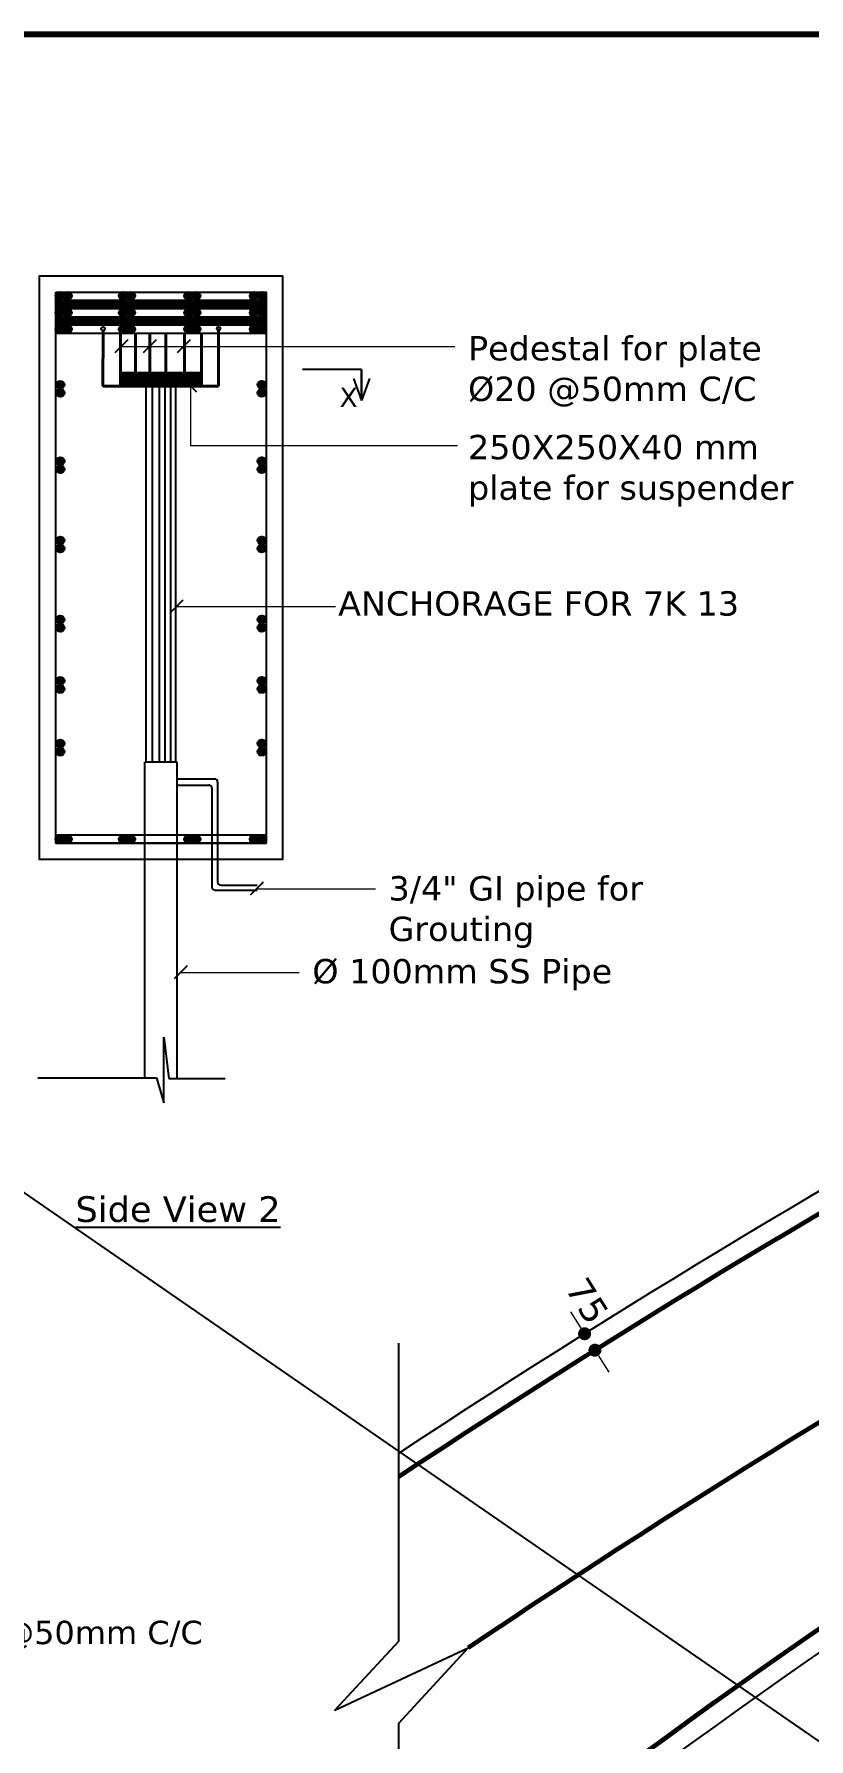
# Model space of a CAD drawing. Header units: millimetres. Extents: x 1231188 to 3899118, y -5478610 to -489530.
# Drawn here: x 2718900 to 2721890, y -2847055 to -2840482 of the extents above; entities that cross this region are included whole.
import ezdxf

# ---------------------------------------------------------------- set-up
doc = ezdxf.new("R2010")
doc.units = ezdxf.units.MM
doc.header["$LTSCALE"] = 25
doc.header["$MEASUREMENT"] = 0
doc.header["$PDMODE"] = 3
doc.linetypes.add('DASHED2', pattern=[0.375, 0.25, -0.125])
doc.layers.get('0').update_dxf_attribs({"lineweight": 13})
doc.layers.get('Defpoints').update_dxf_attribs({"color": 230, "lineweight": 9})
doc.layers.add('Boundary', color=241, linetype='Continuous', lineweight=80)
doc.layers.add('COLUMN', color=1, linetype='Continuous', lineweight=25)
doc.styles.add('swis lt cn bt', font='verdana.ttf')
doc.dimstyles.new('meter', dxfattribs={"dimtxt": 150, "dimasz": 5, "dimexe": 3, "dimexo": 4, "dimgap": 1, "dimtad": 1, "dimdec": 0, "dimzin": 0, "dimdsep": 46, "dimtxsty": 'swis lt cn bt', "dimblk": 'OBLIQUE', "dimcen": 3, "dimdle": 3, "dimclrd": 8, "dimclre": 8, "dimclrt": 7, "dimadec": 0, "dimazin": 0, "dimtfac": 1, "dimtdec": 0, "dimtofl": 0, "dimtmove": 1, "dimatfit": 2, "dimldrblk": 'OBLIQUE', "dimfxl": 1, "dimtolj": 1, "dimtzin": 0, "dimlwd": 9, "dimlwe": 9, "dimarcsym": 0})

# ---------------------------------------------------------------- blocks, each defined once
blk = doc.blocks.new('_Dot')
at = {"color": 0, "lineweight": -2}
blk.add_line((-0.5, 0), (-1, 0), dxfattribs=at)
at = {"color": 0, "const_width": 0.5}
blk.add_lwpolyline([(-0.25, 0, 1), (0.25, 0, 1)], format="xyb", close=True, dxfattribs=at)
blk = doc.blocks.new('*D860')
at = {"color": 8, "lineweight": 9, "ltscale": 100, "transparency": 16777216}
for p, q in [((2720997.4, -2845450.2), (2720970.9, -2845407.8)), ((2721090.4, -2845598.5), (2721116.9, -2845640.8))]:
    blk.add_line(p, q, dxfattribs=at)
at = {"color": 5, "linetype": 'DASHED2', "lineweight": 9, "ltscale": 100, "transparency": 16777216}
for p, q in [((2721027.4, -2845490.4), (2721026.5, -2845491)), ((2721067.2, -2845554), (2721066.4, -2845554.5))]:
    blk.add_line(p, q, dxfattribs=at)
at = {"layer": 'Defpoints', "color": 0, "lineweight": -2, "ltscale": 100, "transparency": 16777216}
for p in [(2721024, -2845492.6), (2721063.8, -2845556.1), (2721063.8, -2845556.1)]:
    blk.add_point(p, dxfattribs=at)
at = {"color": 8, "lineweight": 9, "ltscale": 100, "transparency": 16777216, "xscale": 50, "yscale": 50, "zscale": 50}
for p, rotation in [((2721024, -2845492.6), 302.0785639373939), ((2721063.8, -2845556.1), 122.0785639373939)]:
    blk.add_blockref('_Dot', p, dxfattribs=dict(at, rotation=rotation))
at = {"color": 7, "lineweight": 40, "ltscale": 100, "transparency": 16777216, "insert": (2721034.4, -2845365.5), "char_height": 100, "attachment_point": 5, "rotation": 302.07856, "style": 'swis lt cn bt'}
blk.add_mtext('\\A1;75', dxfattribs=at)
blk = doc.blocks.new('_Oblique')
at = {"color": 0, "linetype": 'ByBlock', "lineweight": -2}
blk.add_line((-0.5, -0.5), (0.5, 0.5), dxfattribs=at)

msp = doc.modelspace()

# ---------------------------------------------------------------- hatches: boundary and pattern name
at = {"lineweight": -2, "ltscale": 100}
h = msp.add_hatch(dxfattribs=at)
h.set_pattern_fill('ANSI31', color=2, scale=18.75, style=0)
h.set_pattern_definition([(315, (1177437.1728, -3153522.309), (-1.6572815184, -1.6572815184), [])])
edge = h.paths.add_edge_path()
edge.add_arc((2718998.12916, -2841491.50934), 15.625, 0, 360)
h = msp.add_hatch(dxfattribs=at)
h.set_pattern_fill('ANSI31', color=2, scale=37.5, style=0)
h.set_pattern_definition([(315, (-364822.094, -3465602.0303), (-3.314563037, -3.314563037), [])])
h.paths.add_polyline_path([(2719795.76541, -2841508.50041), (2719795.76541, -2841539.75041), (2719768.46422, -2841539.75041, 0.0807744104), (2719758.43287, -2841539.75041), (2719705.95213, -2841539.75041, 0.0807744104), (2719695.92078, -2841539.75041), (2719538.46006, -2841539.75041, 0.0807744104), (2719528.42871, -2841539.75041), (2719475.94797, -2841539.75041, 0.0807744104), (2719465.91662, -2841539.75041), (2719321.82542, -2841539.75041, 0.0807744104), (2719311.79407, -2841539.75041), (2719259.31333, -2841539.75041, 0.0807744104), (2719249.28198, -2841539.75041), (2719082.2428, -2841539.75041, 0.0807744104), (2719072.21145, -2841539.75041), (2719019.73071, -2841539.75041, 0.0807744104), (2719009.69936, -2841539.75041), (2718983.26541, -2841539.75041), (2718983.26541, -2841508.50041)])
h = msp.add_hatch(dxfattribs=at)
h.set_pattern_fill('ANSI31', color=2, scale=18.75, style=0)
h.set_pattern_definition([(315, (1177468.4288, -3153522.309), (-1.6572815184, -1.6572815184), [])])
edge = h.paths.add_edge_path()
edge.add_arc((2719029.38521, -2841491.50934), 15.625, 0, 360)
h = msp.add_hatch(dxfattribs=at)
h.set_pattern_fill('ANSI31', color=2, scale=18.75, style=0)
h.set_pattern_definition([(315, (1177681.5144, -3153522.309), (-1.6572815184, -1.6572815184), [])])
edge = h.paths.add_edge_path()
edge.add_arc((2719242.47077, -2841491.50934), 15.625, 0, 360)
h = msp.add_hatch(dxfattribs=at)
h.set_pattern_fill('ANSI31', color=2, scale=18.75, style=0)
h.set_pattern_definition([(315, (1177712.7704, -3153522.309), (-1.6572815184, -1.6572815184), [])])
edge = h.paths.add_edge_path()
edge.add_arc((2719273.72682, -2841491.50934), 15.625, 0, 360)
h = msp.add_hatch(dxfattribs=at)
h.set_pattern_fill('ANSI31', color=2, scale=18.75, style=0)
h.set_pattern_definition([(315, (1177933.8414, -3153522.309), (-1.6572815184, -1.6572815184), [])])
edge = h.paths.add_edge_path()
edge.add_arc((2719494.7978, -2841491.50934), 15.625, 0, 360)
h = msp.add_hatch(dxfattribs=at)
h.set_pattern_fill('ANSI31', color=2, scale=18.75, style=0)
h.set_pattern_definition([(315, (1177965.0974, -3153522.309), (-1.6572815184, -1.6572815184), [])])
edge = h.paths.add_edge_path()
edge.add_arc((2719526.05384, -2841491.50934), 15.625, 0, 360)
h = msp.add_hatch(dxfattribs=at)
h.set_pattern_fill('ANSI31', color=2, scale=18.75, style=0)
h.set_pattern_definition([(315, (1178186.6322, -3153522.309), (-1.6572815184, -1.6572815184), [])])
edge = h.paths.add_edge_path()
edge.add_arc((2719747.58862, -2841491.50934), 15.625, 0, 360)
h = msp.add_hatch(dxfattribs=at)
h.set_pattern_fill('ANSI31', color=2, scale=18.75, style=0)
h.set_pattern_definition([(315, (1178217.8883, -3153522.309), (-1.6572815184, -1.6572815184), [])])
edge = h.paths.add_edge_path()
edge.add_arc((2719778.84467, -2841491.50934), 15.625, 0, 360)
h = msp.add_hatch(dxfattribs=at)
h.set_pattern_fill('ANSI31', color=2, scale=18.75, style=0)
h.set_pattern_definition([(315, (1177437.1728, -3153586.992), (-1.6572815184, -1.6572815184), [])])
edge = h.paths.add_edge_path()
edge.add_arc((2718998.12916, -2841556.19238), 15.625, 0, 360)
h = msp.add_hatch(dxfattribs=at)
h.set_pattern_fill('ANSI31', color=2, scale=37.5, style=0)
h.set_pattern_definition([(315, (-364822.094, -3465665.5074), (-3.314563037, -3.314563037), [])])
h.paths.add_polyline_path([(2719795.76541, -2841571.97742), (2719795.76541, -2841603.22742), (2719768.46422, -2841603.22742, 0.0807744104), (2719758.43287, -2841603.22742), (2719705.95213, -2841603.22742, 0.0807744104), (2719695.92078, -2841603.22742), (2719538.46006, -2841603.22742, 0.0807744104), (2719528.42871, -2841603.22742), (2719475.94797, -2841603.22742, 0.0807744104), (2719465.91662, -2841603.22742), (2719321.82542, -2841603.22742, 0.0807744104), (2719311.79407, -2841603.22742), (2719259.31333, -2841603.22742, 0.0807744104), (2719249.28198, -2841603.22742), (2719082.2428, -2841603.22742, 0.0807744104), (2719072.21145, -2841603.22742), (2719019.73071, -2841603.22742, 0.0807744104), (2719009.69936, -2841603.22742), (2718983.26541, -2841603.22742), (2718983.26541, -2841571.97742)])
h = msp.add_hatch(dxfattribs=at)
h.set_pattern_fill('ANSI31', color=2, scale=18.75, style=0)
h.set_pattern_definition([(315, (1177468.4288, -3153586.992), (-1.6572815184, -1.6572815184), [])])
edge = h.paths.add_edge_path()
edge.add_arc((2719029.38521, -2841556.19238), 15.625, 0, 360)
h = msp.add_hatch(dxfattribs=at)
h.set_pattern_fill('ANSI31', color=2, scale=18.75, style=0)
h.set_pattern_definition([(315, (1177681.5144, -3153586.992), (-1.6572815184, -1.6572815184), [])])
edge = h.paths.add_edge_path()
edge.add_arc((2719242.47077, -2841556.19238), 15.625, 0, 360)
h = msp.add_hatch(dxfattribs=at)
h.set_pattern_fill('ANSI31', color=2, scale=18.75, style=0)
h.set_pattern_definition([(315, (1177712.7704, -3153586.992), (-1.6572815184, -1.6572815184), [])])
edge = h.paths.add_edge_path()
edge.add_arc((2719273.72682, -2841556.19238), 15.625, 0, 360)
h = msp.add_hatch(dxfattribs=at)
h.set_pattern_fill('ANSI31', color=2, scale=18.75, style=0)
h.set_pattern_definition([(315, (1177933.8414, -3153586.992), (-1.6572815184, -1.6572815184), [])])
edge = h.paths.add_edge_path()
edge.add_arc((2719494.7978, -2841556.19238), 15.625, 0, 360)
h = msp.add_hatch(dxfattribs=at)
h.set_pattern_fill('ANSI31', color=2, scale=18.75, style=0)
h.set_pattern_definition([(315, (1177965.0974, -3153586.992), (-1.6572815184, -1.6572815184), [])])
edge = h.paths.add_edge_path()
edge.add_arc((2719526.05384, -2841556.19238), 15.625, 0, 360)
h = msp.add_hatch(dxfattribs=at)
h.set_pattern_fill('ANSI31', color=2, scale=18.75, style=0)
h.set_pattern_definition([(315, (1178186.6322, -3153586.992), (-1.6572815184, -1.6572815184), [])])
edge = h.paths.add_edge_path()
edge.add_arc((2719747.58862, -2841556.19238), 15.625, 0, 360)
h = msp.add_hatch(dxfattribs=at)
h.set_pattern_fill('ANSI31', color=2, scale=18.75, style=0)
h.set_pattern_definition([(315, (1178217.8883, -3153586.992), (-1.6572815184, -1.6572815184), [])])
edge = h.paths.add_edge_path()
edge.add_arc((2719778.84467, -2841556.19238), 15.625, 0, 360, ccw=False)
h = msp.add_hatch(dxfattribs=at)
h.set_pattern_fill('ANSI31', color=2, scale=18.75, style=0)
h.set_pattern_definition([(315, (1177437.1728, -3153650.6676), (-1.6572815184, -1.6572815184), [])])
edge = h.paths.add_edge_path()
edge.add_arc((2718998.12916, -2841619.868), 15.625, 0, 360)
h = msp.add_hatch(dxfattribs=at)
h.set_pattern_fill('ANSI31', color=2, scale=18.75, style=0)
h.set_pattern_definition([(315, (1177468.4288, -3153650.6676), (-1.6572815184, -1.6572815184), [])])
edge = h.paths.add_edge_path()
edge.add_arc((2719029.38521, -2841619.868), 15.625, 0, 360)
h = msp.add_hatch(color=4, dxfattribs=at)
edge = h.paths.add_edge_path()
edge.add_arc((2719165.99429, -2841618.42301), 7.43866, 0, 360)
edge = h.paths.add_edge_path()
edge.add_arc((2719611.42318, -2841617.64994), 7.08423, 0, 360)
h = msp.add_hatch(dxfattribs=at)
h.set_pattern_fill('ANSI31', color=2, scale=18.75, style=0)
h.set_pattern_definition([(315, (1177681.5144, -3153650.6676), (-1.6572815184, -1.6572815184), [])])
edge = h.paths.add_edge_path()
edge.add_arc((2719242.47077, -2841619.868), 15.625, 0, 360)
h = msp.add_hatch(dxfattribs=at)
h.set_pattern_fill('ANSI31', color=2, scale=18.75, style=0)
h.set_pattern_definition([(315, (1177712.7704, -3153650.6676), (-1.6572815184, -1.6572815184), [])])
edge = h.paths.add_edge_path()
edge.add_arc((2719273.72682, -2841619.868), 15.625, 0, 360)
h = msp.add_hatch(dxfattribs=at)
h.set_pattern_fill('ANSI31', color=2, scale=18.75, style=0)
h.set_pattern_definition([(315, (1177933.8414, -3153650.6676), (-1.6572815184, -1.6572815184), [])])
edge = h.paths.add_edge_path()
edge.add_arc((2719494.7978, -2841619.868), 15.625, 0, 360)
h = msp.add_hatch(dxfattribs=at)
h.set_pattern_fill('ANSI31', color=2, scale=18.75, style=0)
h.set_pattern_definition([(315, (1177965.0974, -3153650.6676), (-1.6572815184, -1.6572815184), [])])
edge = h.paths.add_edge_path()
edge.add_arc((2719526.05384, -2841619.868), 15.625, 0, 360)
h = msp.add_hatch(dxfattribs=at)
h.set_pattern_fill('ANSI31', color=2, scale=18.75, style=0)
h.set_pattern_definition([(315, (1178186.6322, -3153650.6676), (-1.6572815184, -1.6572815184), [])])
edge = h.paths.add_edge_path()
edge.add_arc((2719747.58862, -2841619.868), 15.625, 0, 360)
h = msp.add_hatch(dxfattribs=at)
h.set_pattern_fill('ANSI31', color=2, scale=18.75, style=0)
h.set_pattern_definition([(315, (1178217.8883, -3153650.6676), (-1.6572815184, -1.6572815184), [])])
edge = h.paths.add_edge_path()
edge.add_arc((2719778.84467, -2841619.868), 15.625, 0, 360)
h = msp.add_hatch(dxfattribs=at)
h.set_pattern_fill('ANSI31', color=2, scale=18.75, angle=89.845503669, style=0)
h.set_pattern_definition([(225.15449633, (2402814.5774, -1301120.1535), (-1.6617442973, 1.6528066895), [])])
edge = h.paths.add_edge_path()
edge.add_arc((2719001.00994, -2841834.12505), 15.625, 0, 360)
h = msp.add_hatch(dxfattribs=at)
h.set_pattern_fill('ANSI31', color=2, scale=18.75, angle=89.845503669, style=0)
h.set_pattern_definition([(225.15449633, (2402814.6616, -1301151.4094), (-1.6617442973, 1.6528066895), [])])
edge = h.paths.add_edge_path()
edge.add_arc((2719001.09422, -2841865.38098), 15.625, 0, 360)
h = msp.add_hatch(dxfattribs=at)
h.set_pattern_fill('ANSI31', color=2, scale=37.5, style=0)
h.set_pattern_definition([(315, (-364822.094, -3467601.631), (-3.314563037, -3.314563037), [])])
h.paths.add_polyline_path([(2719233.26541, -2841789.28173), (2719233.26541, -2841839.28173), (2719545.76541, -2841839.28173), (2719545.76541, -2841789.28173)])
h = msp.add_hatch(dxfattribs=at)
h.set_pattern_fill('ANSI31', color=2, scale=18.75, angle=89.845503669, style=0)
h.set_pattern_definition([(314.84550367, (3035964.3692, -1301151.4094), (1.6617442973, 1.6528066895), [])])
edge = h.paths.add_edge_path()
edge.add_arc((2719777.9366, -2841865.38098), 15.625, 0, 360)
h = msp.add_hatch(dxfattribs=at)
h.set_pattern_fill('ANSI31', color=2, scale=18.75, angle=89.845503669, style=0)
h.set_pattern_definition([(314.84550367, (3035964.4535, -1301120.1535), (1.6617442973, 1.6528066895), [])])
edge = h.paths.add_edge_path()
edge.add_arc((2719778.02088, -2841834.12505), 15.625, 0, 360)
h = msp.add_hatch(dxfattribs=at)
h.set_pattern_fill('ANSI31', color=2, scale=18.75, angle=89.845503669, style=0)
h.set_pattern_definition([(225.15449633, (2402814.5774, -1301414.7152), (-1.6617442973, 1.6528066895), [])])
edge = h.paths.add_edge_path()
edge.add_arc((2719001.00994, -2842128.68672), 15.625, 0, 360)
h = msp.add_hatch(dxfattribs=at)
h.set_pattern_fill('ANSI31', color=2, scale=18.75, angle=89.845503669, style=0)
h.set_pattern_definition([(314.84550367, (3035964.4535, -1301414.7152), (1.6617442973, 1.6528066895), [])])
edge = h.paths.add_edge_path()
edge.add_arc((2719778.02088, -2842128.68672), 15.625, 0, 360)
h = msp.add_hatch(dxfattribs=at)
h.set_pattern_fill('ANSI31', color=2, scale=18.75, angle=89.845503669, style=0)
h.set_pattern_definition([(225.15449633, (2402814.6616, -1301445.971), (-1.6617442973, 1.6528066895), [])])
edge = h.paths.add_edge_path()
edge.add_arc((2719001.09422, -2842159.94265), 15.625, 0, 360)
h = msp.add_hatch(dxfattribs=at)
h.set_pattern_fill('ANSI31', color=2, scale=18.75, angle=89.845503669, style=0)
h.set_pattern_definition([(314.84550367, (3035964.3692, -1301445.971), (1.6617442973, 1.6528066895), [])])
edge = h.paths.add_edge_path()
edge.add_arc((2719777.9366, -2842159.94265), 15.625, 0, 360)
h = msp.add_hatch(dxfattribs=at)
h.set_pattern_fill('ANSI31', color=2, scale=18.75, angle=89.845503669, style=0)
h.set_pattern_definition([(225.15449633, (2402814.5774, -1301720.266), (-1.6617442973, 1.6528066895), [])])
edge = h.paths.add_edge_path()
edge.add_arc((2719001.00994, -2842434.23755), 15.625, 0, 360)
h = msp.add_hatch(dxfattribs=at)
h.set_pattern_fill('ANSI31', color=2, scale=18.75, angle=89.845503669, style=0)
h.set_pattern_definition([(314.84550367, (3035964.4535, -1301720.266), (1.6617442973, 1.6528066895), [])])
edge = h.paths.add_edge_path()
edge.add_arc((2719778.02088, -2842434.23755), 15.625, 0, 360)
h = msp.add_hatch(dxfattribs=at)
h.set_pattern_fill('ANSI31', color=2, scale=18.75, angle=89.845503669, style=0)
h.set_pattern_definition([(225.15449633, (2402814.6616, -1301751.522), (-1.6617442973, 1.6528066895), [])])
edge = h.paths.add_edge_path()
edge.add_arc((2719001.09422, -2842465.49349), 15.625, 0, 360)
h = msp.add_hatch(dxfattribs=at)
h.set_pattern_fill('ANSI31', color=2, scale=18.75, angle=89.845503669, style=0)
h.set_pattern_definition([(314.84550367, (3035964.3692, -1301751.522), (1.6617442973, 1.6528066895), [])])
edge = h.paths.add_edge_path()
edge.add_arc((2719777.9366, -2842465.49349), 15.625, 0, 360)
h = msp.add_hatch(dxfattribs=at)
h.set_pattern_fill('ANSI31', color=2, scale=18.75, angle=89.845503669, style=0)
h.set_pattern_definition([(225.15449633, (2402814.5774, -1302025.4917), (-1.6617442973, 1.6528066895), [])])
edge = h.paths.add_edge_path()
edge.add_arc((2719001.00994, -2842739.46326), 15.625, 0, 360)
h = msp.add_hatch(dxfattribs=at)
h.set_pattern_fill('ANSI31', color=2, scale=18.75, angle=89.845503669, style=0)
h.set_pattern_definition([(225.15449633, (2402814.6616, -1302056.7477), (-1.6617442973, 1.6528066895), [])])
edge = h.paths.add_edge_path()
edge.add_arc((2719001.09422, -2842770.7192), 15.625, 0, 360)
h = msp.add_hatch(dxfattribs=at)
h.set_pattern_fill('ANSI31', color=2, scale=18.75, angle=89.845503669, style=0)
h.set_pattern_definition([(314.84550367, (3035964.3692, -1302056.7477), (1.6617442973, 1.6528066895), [])])
edge = h.paths.add_edge_path()
edge.add_arc((2719777.9366, -2842770.7192), 15.625, 0, 360)
h = msp.add_hatch(dxfattribs=at)
h.set_pattern_fill('ANSI31', color=2, scale=18.75, angle=89.845503669, style=0)
h.set_pattern_definition([(314.84550367, (3035964.4535, -1302025.4917), (1.6617442973, 1.6528066895), [])])
edge = h.paths.add_edge_path()
edge.add_arc((2719778.02088, -2842739.46326), 15.625, 0, 360)
h = msp.add_hatch(dxfattribs=at)
h.set_pattern_fill('ANSI31', color=2, scale=18.75, angle=89.845503669, style=0)
h.set_pattern_definition([(225.15449633, (2402814.5774, -1302261.6107), (-1.6617442973, 1.6528066895), [])])
edge = h.paths.add_edge_path()
edge.add_arc((2719001.00994, -2842975.58222), 15.625, 0, 360)
h = msp.add_hatch(dxfattribs=at)
h.set_pattern_fill('ANSI31', color=2, scale=18.75, angle=89.845503669, style=0)
h.set_pattern_definition([(314.84550367, (3035964.4535, -1302261.6107), (1.6617442973, 1.6528066895), [])])
edge = h.paths.add_edge_path()
edge.add_arc((2719778.02088, -2842975.58222), 15.625, 0, 360)
h = msp.add_hatch(dxfattribs=at)
h.set_pattern_fill('ANSI31', color=2, scale=18.75, angle=89.845503669, style=0)
h.set_pattern_definition([(225.15449633, (2402814.6616, -1302292.8666), (-1.6617442973, 1.6528066895), [])])
edge = h.paths.add_edge_path()
edge.add_arc((2719001.09422, -2843006.83815), 15.625, 0, 360)
h = msp.add_hatch(dxfattribs=at)
h.set_pattern_fill('ANSI31', color=2, scale=18.75, angle=89.845503669, style=0)
h.set_pattern_definition([(314.84550367, (3035964.3692, -1302292.8666), (1.6617442973, 1.6528066895), [])])
edge = h.paths.add_edge_path()
edge.add_arc((2719777.9366, -2843006.83815), 15.625, 0, 360)
h = msp.add_hatch(dxfattribs=at)
h.set_pattern_fill('ANSI31', color=2, scale=18.75, angle=89.845503669, style=0)
h.set_pattern_definition([(225.15449633, (2402814.5774, -1302503.2134), (-1.6617442973, 1.6528066895), [])])
edge = h.paths.add_edge_path()
edge.add_arc((2719001.00994, -2843217.18492), 15.625, 0, 360)
h = msp.add_hatch(dxfattribs=at)
h.set_pattern_fill('ANSI31', color=2, scale=18.75, angle=89.845503669, style=0)
h.set_pattern_definition([(314.84550367, (3035964.4535, -1302503.2134), (1.6617442973, 1.6528066895), [])])
edge = h.paths.add_edge_path()
edge.add_arc((2719778.02088, -2843217.18492), 15.625, 0, 360)
h = msp.add_hatch(dxfattribs=at)
h.set_pattern_fill('ANSI31', color=2, scale=18.75, angle=89.845503669, style=0)
h.set_pattern_definition([(225.15449633, (2402814.6616, -1302534.4693), (-1.6617442973, 1.6528066895), [])])
edge = h.paths.add_edge_path()
edge.add_arc((2719001.09422, -2843248.44086), 15.625, 0, 360)
h = msp.add_hatch(dxfattribs=at)
h.set_pattern_fill('ANSI31', color=2, scale=18.75, angle=89.845503669, style=0)
h.set_pattern_definition([(314.84550367, (3035964.3692, -1302534.4693), (1.6617442973, 1.6528066895), [])])
edge = h.paths.add_edge_path()
edge.add_arc((2719777.9366, -2843248.44086), 15.625, 0, 360)
h = msp.add_hatch(dxfattribs=at)
h.set_pattern_fill('ANSI31', color=2, scale=18.75, style=0)
h.set_pattern_definition([(315, (1177437.1728, -3155616.7963), (-1.6572815184, -1.6572815184), [])])
edge = h.paths.add_edge_path()
edge.add_arc((2718998.12916, -2843585.9967), 15.625, 0, 360)
h = msp.add_hatch(dxfattribs=at)
h.set_pattern_fill('ANSI31', color=2, scale=18.75, style=0)
h.set_pattern_definition([(315, (1177468.4288, -3155616.7963), (-1.6572815184, -1.6572815184), [])])
edge = h.paths.add_edge_path()
edge.add_arc((2719029.38521, -2843585.9967), 15.625, 0, 360)
h = msp.add_hatch(dxfattribs=at)
h.set_pattern_fill('ANSI31', color=2, scale=18.75, style=0)
h.set_pattern_definition([(315, (1177681.5144, -3155616.7963), (-1.6572815184, -1.6572815184), [])])
edge = h.paths.add_edge_path()
edge.add_arc((2719242.47077, -2843585.9967), 15.625, 0, 360)
h = msp.add_hatch(dxfattribs=at)
h.set_pattern_fill('ANSI31', color=2, scale=18.75, style=0)
h.set_pattern_definition([(315, (1177712.7704, -3155616.7963), (-1.6572815184, -1.6572815184), [])])
edge = h.paths.add_edge_path()
edge.add_arc((2719273.72682, -2843585.9967), 15.625, 0, 360)
h = msp.add_hatch(dxfattribs=at)
h.set_pattern_fill('ANSI31', color=2, scale=18.75, style=0)
h.set_pattern_definition([(315, (1177933.8414, -3155616.7963), (-1.6572815184, -1.6572815184), [])])
edge = h.paths.add_edge_path()
edge.add_arc((2719494.7978, -2843585.9967), 15.625, 0, 360)
h = msp.add_hatch(dxfattribs=at)
h.set_pattern_fill('ANSI31', color=2, scale=18.75, style=0)
h.set_pattern_definition([(315, (1177965.0974, -3155616.7963), (-1.6572815184, -1.6572815184), [])])
edge = h.paths.add_edge_path()
edge.add_arc((2719526.05384, -2843585.9967), 15.625, 0, 360)
h = msp.add_hatch(dxfattribs=at)
h.set_pattern_fill('ANSI31', color=2, scale=18.75, style=0)
h.set_pattern_definition([(315, (1178186.6322, -3155616.7963), (-1.6572815184, -1.6572815184), [])])
edge = h.paths.add_edge_path()
edge.add_arc((2719747.58862, -2843585.9967), 15.625, 0, 360)
h = msp.add_hatch(dxfattribs=at)
h.set_pattern_fill('ANSI31', color=2, scale=18.75, style=0)
h.set_pattern_definition([(315, (1178217.8883, -3155616.7963), (-1.6572815184, -1.6572815184), [])])
edge = h.paths.add_edge_path()
edge.add_arc((2719778.84467, -2843585.9967), 15.625, 0, 360)

# ---------------------------------------------------------------- linework, layer by layer
at = {"color": 1, "lineweight": -2, "ltscale": 100}
for p, q in [((2718920.76541, -2841414.28173), (2719858.26541, -2841414.28173)), ((2718983.26541, -2841508.50041), (2719795.76541, -2841508.50041)), ((2718983.26541, -2841539.75041), (2719795.76541, -2841539.75041)), ((2718983.26541, -2841571.97742), (2719795.76541, -2841571.97742)), ((2718983.26541, -2841603.22742), (2719795.76541, -2841603.22742)), ((2718983.26541, -2841635.61842), (2719795.76541, -2841635.61842)), ((2719233.26541, -2841839.28173), (2719233.26541, -2841635.61842)), ((2719545.76541, -2841839.28173), (2719545.76541, -2841635.61842)), ((2719233.26541, -2841839.28173), (2719545.76541, -2841839.28173)), ((2719327.01541, -2844506.65905), (2719327.01541, -2843289.28173)), ((2719452.01541, -2843289.28173), (2719327.01541, -2843289.28173)), ((2719452.01541, -2844508.51587), (2719452.01541, -2843289.28173)), ((2719452.05768, -2843353.80839), (2719573.5352, -2843353.80839)), ((2719452.05768, -2843353.80839), (2719573.5352, -2843353.80839)), ((2719452.05768, -2843354.00319), (2719595.65641, -2843354.00319)), ((2719452.05768, -2843377.24589), (2719573.5352, -2843377.24589)), ((2719586.0352, -2843389.74589), (2719586.0352, -2843769.76277)), ((2719608.15641, -2843366.50319), (2719608.15641, -2843750.55159)), ((2718983.26541, -2843569.35611), (2719795.76541, -2843569.35611)), ((2718983.26541, -2843601.78173), (2719795.76541, -2843601.78173)), ((2719598.5352, -2843782.26277), (2719760.94806, -2843782.26277)), ((2719620.65641, -2843763.05159), (2719760.94806, -2843763.05159)), ((2719400.69694, -2844602.35366), (2719400.69694, -2844348.78642)), ((2719400.69694, -2844348.78642), (2719419.61189, -2844508.51587)), ((2718913.62693, -2844506.65905), (2719371.90105, -2844506.65905)), ((2719371.90105, -2844506.65905), (2719400.69694, -2844602.35366)), ((2719419.61189, -2844508.51587), (2719637.4766, -2844508.51587))]:
    msp.add_line(p, q, dxfattribs=at)
at = {"color": 4, "lineweight": 40, "ltscale": 100}
for p, q in [((2719165.36921, -2841839.28173), (2719165.99429, -2841623.13369)), ((2719233.26541, -2841789.28173), (2719233.26541, -2841635.61842)), ((2719291.70413, -2841789.28173), (2719291.70413, -2841635.61842)), ((2719346.69461, -2841789.28173), (2719346.69461, -2841635.61842)), ((2719407.71447, -2841789.28173), (2719407.71447, -2841635.61842)), ((2719480.75279, -2841789.28173), (2719480.75279, -2841635.61842)), ((2719545.62421, -2841789.28173), (2719545.62421, -2841635.61842)), ((2719611.16107, -2841839.28173), (2719611.42318, -2841617.64994)), ((2719165.36921, -2841839.28173), (2719611.16107, -2841839.28173)), ((2719233.26541, -2841839.28173), (2719233.26541, -2841789.28173)), ((2719233.26541, -2841789.28173), (2719545.62421, -2841789.28173)), ((2719545.62421, -2841789.28173), (2719545.76541, -2841839.28173))]:
    msp.add_line(p, q, dxfattribs=at)
at = {"color": 4, "lineweight": -2, "ltscale": 100}
for p, q in [((2720162.82014, -2841774.82175), (2719935.27613, -2841774.82175)), ((2720162.82014, -2841894.51045), (2720162.82014, -2841774.82175)), ((2720162.82014, -2841774.82175), (2720162.82014, -2841894.51045)), ((2719332.72008, -2843288.70399), (2719332.72008, -2841839.28173)), ((2719356.29319, -2843288.70399), (2719356.29319, -2841839.28173)), ((2719383.29438, -2843288.70399), (2719383.29438, -2841839.28173)), ((2719405.63741, -2843288.70399), (2719405.63741, -2841839.28173)), ((2719427.5973, -2843288.70399), (2719427.5973, -2841839.28173)), ((2719446.7139, -2843289.31089), (2719446.7139, -2841839.28173)), ((2720132.08839, -2841810.26741), (2720162.82014, -2841894.51045)), ((2720193.55189, -2841810.26741), (2720162.82014, -2841894.51045))]:
    msp.add_line(p, q, dxfattribs=at)
at = {"color": 2, "lineweight": -2, "ltscale": 100}
msp.add_lwpolyline([(2719858.26541, -2843289.28173), (2719858.26541, -2843664.28173), (2718920.76541, -2843664.28173), (2718920.76541, -2841414.28173), (2719858.26541, -2841414.28173), (2719858.26541, -2843289.28173)], dxfattribs=at)
msp.add_lwpolyline([(2718983.26541, -2841476.78173), (2719795.76541, -2841476.78173), (2719795.76541, -2843601.78173), (2718983.26541, -2843601.78173)], close=True, dxfattribs=at)
at = {"color": 1, "lineweight": -2, "ltscale": 100}
msp.add_lwpolyline([(2720305.4476, -2845528.47712), (2720305.4476, -2846679.1066), (2720059.92991, -2846944.09996), (2720574.73616, -2846703.71225), (2720305.4476, -2846995.17546), (2720305.4476, -2848244.25334)], dxfattribs=at)
at = {"color": 2, "lineweight": -2, "ltscale": 100}
for centre in [(2718998.12916, -2841491.50934), (2719029.38521, -2841491.50934), (2719242.47077, -2841491.50934), (2719273.72682, -2841491.50934), (2719494.7978, -2841491.50934), (2719526.05384, -2841491.50934), (2719747.58862, -2841491.50934), (2719778.84467, -2841491.50934), (2718998.12916, -2841556.19238), (2719029.38521, -2841556.19238), (2719242.47077, -2841556.19238), (2719273.72682, -2841556.19238), (2719494.7978, -2841556.19238), (2719526.05384, -2841556.19238), (2719747.58862, -2841556.19238), (2719778.90516, -2841556.19238), (2718998.12916, -2841619.868), (2719029.38521, -2841619.868), (2719242.47077, -2841619.868), (2719273.72682, -2841619.868), (2719494.7978, -2841619.868), (2719526.05384, -2841619.868), (2719747.58862, -2841619.868), (2719778.84467, -2841619.868), (2719001.00994, -2841834.12505), (2719001.09422, -2841865.38098), (2719777.9366, -2841865.38098), (2719778.02088, -2841834.12505), (2719001.00994, -2842128.68672), (2719778.02088, -2842128.68672), (2719001.09422, -2842159.94265), (2719777.9366, -2842159.94265), (2719001.00994, -2842434.23755), (2719778.02088, -2842434.23755), (2719001.09422, -2842465.49349), (2719777.9366, -2842465.49349), (2719001.00994, -2842739.46326), (2719001.09422, -2842770.7192), (2719777.9366, -2842770.7192), (2719778.02088, -2842739.46326), (2719001.00994, -2842975.58222), (2719778.02088, -2842975.58222), (2719001.09422, -2843006.83815), (2719777.9366, -2843006.83815), (2719001.00994, -2843217.18492), (2719778.02088, -2843217.18492), (2719001.09422, -2843248.44086), (2719777.9366, -2843248.44086), (2718998.12916, -2843585.9967), (2719029.38521, -2843585.9967), (2719242.47077, -2843585.9967), (2719273.72682, -2843585.9967), (2719494.7978, -2843585.9967), (2719526.05384, -2843585.9967), (2719747.58862, -2843585.9967), (2719778.84467, -2843585.9967)]:
    msp.add_circle(centre, 15.625, dxfattribs=at)
at = {"color": 4, "lineweight": -2, "ltscale": 100}
for centre, radius in [((2719165.99429, -2841618.42301), 7.43866), ((2719611.42318, -2841617.64994), 7.08423)]:
    msp.add_circle(centre, radius, dxfattribs=at)
at = {"color": 1, "lineweight": -2, "ltscale": 100}
for centre, radius, start, end in [((2740777.89398, -2877009.16929), 37195.61681, 113.071027879, 123.394420013), ((2719595.65641, -2843366.50319), 12.5, 0, 90), ((2719573.5352, -2843389.74589), 12.5, 0, 90), ((2719620.65641, -2843750.55159), 12.5, 180, 270), ((2719598.5352, -2843769.76277), 12.5, 180, 270), ((2740777.89398, -2873826.2866), 33014.30473, 116.199826189, 128.32404796)]:
    msp.add_arc(centre, radius, start, end, dxfattribs=at)
at = {"color": 4, "lineweight": 60, "ltscale": 100}
for centre, radius, start, end in [((2740777.89398, -2877009.16929), 37120.61681, 113.120344719, 123.470768828), ((2741345.10045, -2877559.9252), 37195.61681, 114.220100909, 123.945835366), ((2740777.89398, -2873826.2866), 33089.30473, 116.135942087, 128.221469786)]:
    msp.add_arc(centre, radius, start, end, dxfattribs=at)
at = {"layer": 'Boundary', "color": 1}
msp.add_lwpolyline([(2712383.46803, -2840482.38172), (2726784.81683, -2840482.38172), (2726784.81683, -2850414.34642), (2712383.46803, -2850414.34642)], close=True, dxfattribs=at)
at = {"layer": 'COLUMN', "color": 8, "lineweight": -2, "ltscale": 100}
msp.add_line((2712383.46803, -2840482.38172), (2726784.81683, -2850414.34642), dxfattribs=at)

# ---------------------------------------------------------------- texts
at = {"color": 4, "lineweight": -2, "ltscale": 100, "style": 'swis lt cn bt'}
for s, insert, char_height, width, attachment_point in [('Pedestal for plate\\P%%C20 @50mm C/C', (2720574.32795, -2841646.56649), 93.75, 1133.616821, 1), ('X', (2720078.0052, -2841845.52309), 75, 8293.917338, 1), ('250X250X40 mm plate for suspender', (2720574.32795, -2842027.47354), 93.75, 1280.80139, 1), ('ANCHORAGE FOR 7K 13', (2720073.12624, -2842630.24222), 93.75, 1897.846023, 1), ('3/4" GI pipe for Grouting', (2720267.61075, -2843728.57819), 93.75, 1030.5566039, 1), ('%%C 100mm SS Pipe', (2719973.50145, -2844048.02117), 93.75, 1216.5320315, 1), ('{\\LSide View 2}', (2719059.394, -2845063.58193), 99, 10947.9708862, 7), ('\\P%%C20 @50mm C/C', (2718482.77298, -2846710.51235), 90, 9952.7008056, 7)]:
    msp.add_mtext(s, dxfattribs=dict(at, insert=insert, char_height=char_height, width=width, attachment_point=attachment_point))

# ---------------------------------------------------------------- dimensions: what is measured, and where the dimension line sits
at = {"color": 4, "lineweight": 40, "ltscale": 100}
dim = msp.add_linear_dim(base=(2721063.81709, -2845556.10323), p1=(2721023.98596, -2845492.55418), p2=(2721063.81709, -2845556.10323), angle=302.078563938, dimstyle='meter', override={"dimtxt": 100, "dimasz": 50, "dimpost": '', "dimblk": 'Dot', "dimclre": 5, "dimtmove": 2, "dimfxl": 25}, dxfattribs=at)
dim.commit()
dim.dimension.update_dxf_attribs({"geometry": '*D860', "text_midpoint": (2721034.38791, -2845365.51157), "dimtype": 161})

# ---------------------------------------------------------------- leaders
at = {"color": 4, "lineweight": -2, "ltscale": 100}
for points in [[(2719236.73378, -2841686.60478), (2720283.73062, -2841686.60478)], [(2719345.26283, -2841686.60478), (2720392.25967, -2841686.60478)], [(2719476.7197, -2841686.60478), (2720523.71655, -2841686.60478)], [(2719502.97478, -2841838.24246), (2719502.97478, -2842067.72903), (2720533.59749, -2842067.72903)], [(2719448.36745, -2842689.0992), (2720063.26473, -2842689.0992)], [(2719759.0122, -2843777.09132), (2720216.99935, -2843777.09132)], [(2719464.9029, -2844099.69603), (2719922.89005, -2844099.69603)]]:
    msp.add_leader(points, dimstyle='meter', override={"dimtxt": 100, "dimasz": 50, "dimgap": 1, "dimtad": 0, "dimpost": '', "dimclre": 5, "dimfxl": 25, "dimfxlon": 1}, dxfattribs=at)

doc.saveas('drawing.dxf')
